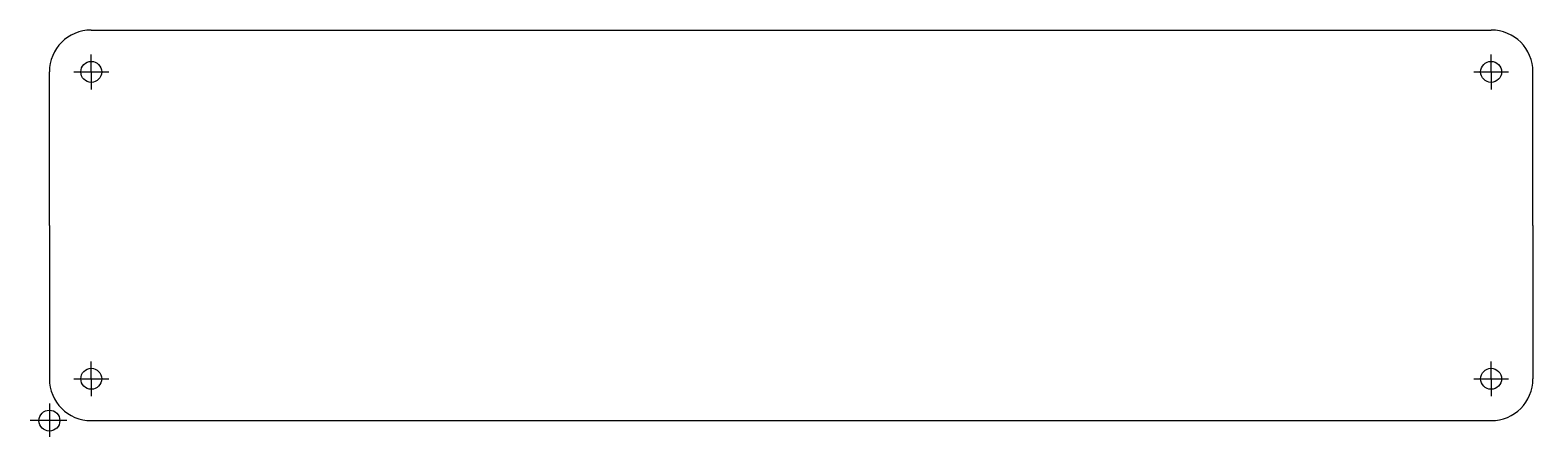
# Model space of a CAD drawing. Header units: inches. Extents: x -0.3 to 21.3, y -3 to 2.8.
import ezdxf

# ---------------------------------------------------------------- set-up
doc = ezdxf.new("R2010")
doc.units = ezdxf.units.IN
doc.header["$MEASUREMENT"] = 0

msp = doc.modelspace()

# ---------------------------------------------------------------- linework, layer by layer
for p, q in [((0.6, 2.8), (20.675, 2.8)), ((0.6, 2.2), (0.6, 2.45)), ((20.675, 2.2), (20.675, 2.45)), ((0, 0), (0, 2.2)), ((0.35, 2.2), (0.85, 2.2)), ((0.6, 2.2), (0.6, 1.95)), ((20.425, 2.2), (20.925, 2.2)), ((20.675, 2.2), (20.675, 1.95)), ((21.275, 0), (21.275, 2.2)), ((0, 0), (0, -2.2)), ((21.275, 0), (21.275, -2.2)), ((0.6, -2.2), (0.6, -1.95)), ((20.675, -2.2), (20.675, -1.95)), ((0.35, -2.2), (0.85, -2.2)), ((0.6, -2.2), (0.6, -2.45)), ((20.425, -2.2), (20.925, -2.2)), ((20.675, -2.2), (20.675, -2.45)), ((0, -2.554), (0, -3.034)), ((0.249, -2.8), (-0.278, -2.8)), ((0.6, -2.8), (20.675, -2.8))]:
    msp.add_line(p, q)
for centre in [(0.6, 2.2), (20.675, 2.2), (0.6, -2.2), (20.675, -2.2), (0, -2.8)]:
    msp.add_circle(centre, 0.15)
for centre, start, end in [((0.6, 2.2), 90, 180), ((20.675, 2.2), 0, 90), ((0.6, -2.2), 180, 270), ((20.675, -2.2), 270, 0)]:
    msp.add_arc(centre, 0.6, start, end)

doc.saveas('drawing.dxf')
